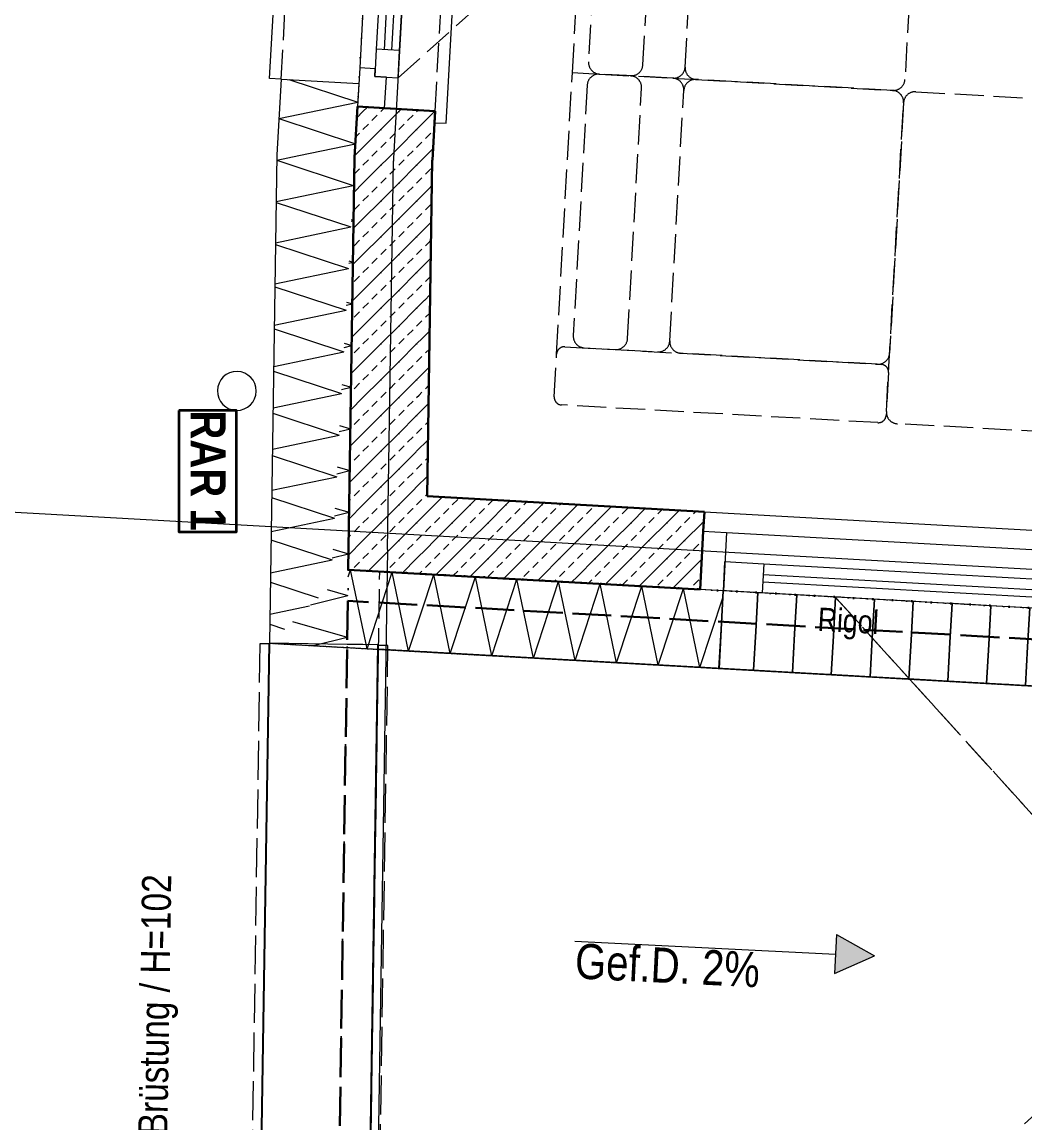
# Model space of a CAD drawing. Header units: metres. Extents: x -16782 to 57285, y -22997 to 18599.
# Drawn here: x -11609 to -9029, y 4087 to 6918 of the extents above; entities that cross this region are included whole.
import ezdxf
from ezdxf.enums import TextEntityAlignment as Align

# ---------------------------------------------------------------- set-up
doc = ezdxf.new("R2010")
doc.units = ezdxf.units.M
doc.header["$MEASUREMENT"] = 0
for name, pattern in [('Punktlinie weit', [0.05, 0, -0.05]), ('Strichlinie eng', [0.1, 0.075, -0.025]), ('Untersicht', [0.125, 0.1, -0.025])]:
    doc.linetypes.add(name, pattern=pattern)
for name, color, linetype in [('110 Wand Aussen', 7, 'Continuous'), ('110 Wand aussen nicht tragend', 7, 'Continuous'), ('11__100 Achsraster', 7, 'Continuous'), ('210 Decke', 7, 'Continuous'), ('211 Draufsicht Untersicht 2D', 7, 'Continuous'), ('220 Bodenaufbau', 7, 'Continuous'), ('221 Gefälledämmung 3D', 7, 'Continuous'), ('223 Bodenaufbau Belag', 7, 'Continuous'), ('510 Moeblierung', 7, 'Continuous'), ('710 Gully RAR', 7, 'Continuous'), ('710 Kanal Rigol', 7, 'Continuous'), ('710 Kanal RW', 7, 'Continuous'), ('810 Raumstempel', 7, 'Continuous'), ('930 Beschriftung Allgemein', 7, 'Continuous'), ('936 Beschriftung PP', 7, 'Continuous'), ('936 Beschriftung PP Gefälle', 7, 'Continuous')]:
    doc.layers.add(name, color=color, linetype=linetype)
doc.styles.add('ERSTELLTER_STIL_1', font='ARIALN.TTF')
doc.styles.add('ERSTELLTER_STIL_3', font='ARIALNB.TTF')
doc.styles.add('ERSTELLTER_STIL_4', font='arialbd.ttf')
doc.linetypes.add('Grenze Bezirk', pattern='A,0,[2,22HAUS116_408 STG1 _ 1.Stock_IndexB_2026-08-161.Shx,S=0.001587,R=0,X=0,Y=0],-0.25,0', length=0.25)
pattern_1 = [(45, (0, 0), (-0.04596194, 0.04596194), [0.0195, -0.013]), (45, (-0.02298, 0.02298), (-0.04596194, 0.04596194), [0.065, 0])]

# ---------------------------------------------------------------- blocks, each defined once
blk = doc.blocks.new('Decke_3_1', base_point=(-14.8205, 13.5588))
at = {"layer": '220 Bodenaufbau', "color": 7, "linetype": 'Punktlinie weit', "lineweight": 13, "flags": 128}
blk.add_lwpolyline([(-14.8205, 13.5588), (-15.0311, -0.1695), (-7.7603, -0.1697), (-7.7822, -1.5992), (-0.3113, -1.5994), (-0.1084, 11.6329), (1.3215, 11.611), (1.4285, 18.5944), (0.0351, 18.6723), (0.3059, 23.5153), (0.539, 27.6725), (-2.8904, 27.6317), (-14.1975, 28.1491), (-14.5278, 22.2551), (-14.747, 18.3416), (-14.7634, 17.2827), (-10.444, 17.0406), (-10.6425, 13.4947)], close=True, dxfattribs=at)
blk = doc.blocks.new('Wohnlandschaft 01 27[118]_1', base_point=(-13.3811, 17.6598))
at = {"layer": '510 Moeblierung', "color": 253, "linetype": 'Strichlinie eng', "lineweight": 9, "true_color": 0x9f9f9f}
for p, q in [((-14.2275, 17.8372), (-14.1871, 18.5611)), ((-14.1871, 18.5611), (-14.1172, 18.5572)), ((-13.9289, 18.5467), (-14.1172, 18.5572)), ((-13.9289, 18.5467), (-13.869, 18.5433)), ((-13.869, 18.5433), (-13.3634, 18.5151)), ((-14.1489, 18.5289), (-14.1848, 17.8849)), ((-14.045, 17.8771), (-14.0091, 18.5211)), ((-13.9365, 17.871), (-13.9006, 18.515)), ((-13.9365, 17.871), (-13.9006, 18.515)), ((-13.3351, 18.4835), (-13.3711, 17.8395)), ((-14.2337, 17.7274), (-14.2275, 17.8372)), ((-14.2064, 17.8561), (-13.3927, 17.8106)), ((-14.1565, 17.8533), (-13.9682, 17.8428)), ((-13.4027, 17.8112), (-13.9082, 17.8394)), ((-13.3739, 17.7896), (-13.38, 17.6797)), ((-13.4011, 17.6609), (-14.2148, 17.7063))]:
    blk.add_line(p, q, dxfattribs=at)
for centre, radius, start, end in [((-14.1189, 18.5272), 0.03, 86.8053, 176.8053), ((-14.039, 18.5228), 0.03, 356.8053, 86.8053), ((-13.9305, 18.5167), 0.03, 356.8053, 86.8053), ((-13.8706, 18.5134), 0.03, 86.8053, 176.8053), ((-13.3651, 18.4851), 0.03, 356.8053, 86.8053), ((-14.1548, 17.8832), 0.03, 176.8053, 266.8053), ((-14.075, 17.8788), 0.03, 266.8053, 356.8053), ((-13.9665, 17.8727), 0.03, 266.8053, 356.8053), ((-13.9066, 17.8694), 0.03, 176.8053, 266.8053), ((-14.2076, 17.8361), 0.02, 86.8053, 176.8053), ((-13.401, 17.8411), 0.03, 266.8053, 356.8053), ((-13.3938, 17.7907), 0.02, 356.8053, 86.8053), ((-14.2137, 17.7263), 0.02, 176.8053, 266.8053), ((-13.4, 17.6808), 0.02, 266.8053, 356.8053)]:
    blk.add_arc(centre, radius, start, end, dxfattribs=at)
blk = doc.blocks.new('Wohnlandschaft 01 27[119]_1', base_point=(-13.3335, 18.5134))
at = {"layer": '510 Moeblierung', "color": 253, "linetype": 'Strichlinie eng', "lineweight": 9, "true_color": 0x9f9f9f}
for p, q in [((-14.1871, 18.5611), (-14.1395, 19.4147)), ((-14.1395, 19.4147), (-14.0696, 19.4108)), ((-13.8812, 19.4003), (-14.0696, 19.4108)), ((-13.8812, 19.4003), (-13.8213, 19.397)), ((-13.8213, 19.397), (-13.3158, 19.3688)), ((-14.1012, 19.3826), (-14.1455, 18.5888)), ((-14.0057, 18.581), (-13.9614, 19.3748)), ((-13.8972, 18.5749), (-13.8529, 19.3687)), ((-13.8972, 18.5749), (-13.8529, 19.3687)), ((-13.2875, 19.3371), (-13.3318, 18.5434)), ((-14.1871, 18.5611), (-14.1172, 18.5572)), ((-14.1172, 18.5572), (-13.9289, 18.5467)), ((-13.9289, 18.5467), (-13.869, 18.5433)), ((-13.3634, 18.5151), (-13.869, 18.5433))]:
    blk.add_line(p, q, dxfattribs=at)
for centre, start, end in [((-14.0713, 19.3809), 86.8053, 176.8053), ((-13.9914, 19.3764), 356.8053, 86.8053), ((-13.8829, 19.3704), 356.8053, 86.8053), ((-13.823, 19.367), 86.8053, 176.8053), ((-13.3174, 19.3388), 356.8053, 86.8053), ((-14.1156, 18.5871), 176.8053, 266.8053), ((-14.0357, 18.5827), 266.8053, 356.8053), ((-13.9272, 18.5766), 266.8053, 356.8053), ((-13.8673, 18.5733), 176.8053, 266.8053), ((-13.3617, 18.5451), 266.8053, 356.8053)]:
    blk.add_arc(centre, 0.03, start, end, dxfattribs=at)
blk = doc.blocks.new('Wohnlandschaft 01 27[121]_1', base_point=(-12.5274, 17.6121))
at = {"layer": '510 Moeblierung', "color": 253, "linetype": 'Strichlinie eng', "lineweight": 9, "true_color": 0x9f9f9f}
for p, q in [((-13.3035, 18.5118), (-12.5097, 18.4674)), ((-13.3794, 17.6897), (-13.3351, 18.4835)), ((-12.4815, 18.4358), (-12.5258, 17.6421)), ((-12.5574, 17.6138), (-13.3511, 17.6581))]:
    blk.add_line(p, q, dxfattribs=at)
for centre, start, end in [((-13.3052, 18.4818), 86.8053, 176.8053), ((-12.5114, 18.4375), 356.8053, 86.8053), ((-13.3495, 17.688), 176.8053, 266.8053), ((-12.5557, 17.6437), 266.8053, 356.8053)]:
    blk.add_arc(centre, 0.03, start, end, dxfattribs=at)
blk = doc.blocks.new('Loggia_015_12_1', base_point=(-10.7328, 18.7295))
at = {"layer": '810 Raumstempel', "color": 253, "linetype": 'Continuous', "lineweight": 9, "true_color": 0x9f9f9f, "flags": 128}
blk.add_lwpolyline([(-11.6199, 13.7097), (-10.8315, 13.6976), (-10.7512, 15.132), (-11.1206, 15.1527), (-11.0814, 15.8516), (-10.712, 15.8309), (-10.6549, 16.8521), (-14.6866, 17.0781), (-14.7375, 13.7575)], close=True, dxfattribs=at)
at = {"layer": '810 Raumstempel', "color": 7, "lineweight": 13}
for tag, height, style, p in [('DUMMY_892', 0.1, 'ERSTELLTER_STIL_1', (-14.1823, 15.8434)), ('DUMMY_891', 0.1, 'ERSTELLTER_STIL_1', (-14.0176, 15.8434)), ('stFloorCovering', 0.1, 'ERSTELLTER_STIL_1', (-14.0176, 15.8121)), ('ROOM_NAME', 0.125, 'ERSTELLTER_STIL_3', (-13.8117, 15.8043)), ('DUMMY_890', 0.125, 'ERSTELLTER_STIL_3', (-13.8117, 15.369))]:
    blk.add_attdef(tag, text='', height=height, rotation=270, dxfattribs=dict(at, style=style)).set_placement(p, align=Align.TOP_LEFT)
blk = doc.blocks.new('Dachfläche_13_1', base_point=(-14.6866, 17.0781))
at = {"layer": '223 Bodenaufbau Belag', "color": 32, "linetype": 'Strichlinie eng', "lineweight": 5, "true_color": 0xdd6f00, "flags": 128}
blk.add_lwpolyline([(-14.6866, 17.0781), (-14.7375, 13.7575), (-11.1552, 13.7026), (-10.8315, 13.6976), (-10.8122, 14.0427), (-10.6549, 16.8521)], close=True, dxfattribs=at)
blk = doc.blocks.new('Dachfläche_38_1', base_point=(-13.5109, 17.2125))
at = {"layer": '221 Gefälledämmung 3D', "color": 32, "linetype": 'Untersicht', "lineweight": 5, "true_color": 0xdd6f00, "flags": 128}
blk.add_lwpolyline([(-13.5109, 17.2125), (-12.6175, 16.2261), (-11.6438, 17.1079)], close=True, dxfattribs=at)
blk = doc.blocks.new('Etikett_43_1', base_point=(-15.0509, 17.6924))
at = {"layer": '710 Gully RAR', "color": 5, "linetype": 'Continuous', "lineweight": 35, "flags": 128}
blk.add_lwpolyline([(-15.1992, 17.6924), (-15.1992, 17.3799), (-15.0509, 17.3799), (-15.0509, 17.6924)], close=True, dxfattribs=at)
at = {"layer": '710 Gully RAR', "color": 5, "lineweight": 35, "insert": (-15.0788, 17.6924), "char_height": 0.09, "attachment_point": 1, "rotation": 270, "style": 'ERSTELLTER_STIL_3'}
blk.add_mtext('\\A1;{\\pql;\\pt0,61;\\fArial Narrow|b1|i0|c0|p0;\\W1.000000;RAR 1\\fArial Narrow|b1|i0|c0|p0;\\W1.000000;\\A1{\\H.66x;\\S^  ;}\\fArial Narrow|b1|i0|c0|p0;\\W1.000000;\\fArial Narrow|b1|i0|c0|p0;\\W1.000000;\\A1{\\H.66x;\\S^  ;}\\fArial Narrow|b1|i0|c0|p0;\\W1.000000;\\fArial Narrow|b1|i0|c0|p0;\\W1.000000;\\fArial Narrow|b1|i0|c0|p0;\\W1.000000;\\fArial Narrow|b1|i0|c0|p0;\\W1.000000;\\fArial Narrow|b1|i0|c0|p0;\\W1.000000;\\fArial Narrow|b1|i0|c0|p0;\\W1.000000;\\fArial Narrow|b1|i0|c0|p0;\\W1.000000;\\A1{\\H.66x;\\S^  ;}\\fArial Narrow|b1|i0|c0|p0;\\W1.000000;\\fArial Narrow|b1|i0|c0|p0;\\W1.000000;\\A1{\\H.66x;\\S^  ;}\\fArial Narrow|b1|i0|c0|p0;\\W1.000000;\\fArial Narrow|b1|i0|c0|p0;\\W1.000000;\\fArial Narrow|b1|i0|c0|p0;\\W1.000000;\\fArial Narrow|b1|i0|c0|p0;\\W1.000000;\\fArial Narrow|b1|i0|c0|p0;\\W1.000000;\\fArial Narrow|b1|i0|c0|p0;\\W1.000000;\\fArial Narrow|b1|i0|c0|p0;\\W1.000000;\\A1{\\H.66x;\\S^  ;}\\fArial Narrow|b1|i0|c0|p0;\\W1.000000;\\fArial Narrow|b1|i0|c0|p0;\\W1.000000;\\A1{\\H.66x;\\S^  ;}\\fArial Narrow|b1|i0|c0|p0;\\W1.000000;\\fArial Narrow|b1|i0|c0|p0;\\W1.000000;\\fArial Narrow|b1|i0|c0|p0;\\W1.000000;\\fArial Narrow|b1|i0|c0|p0;\\W1.000000;\\fArial Narrow|b1|i0|c0|p0;\\W1.000000;\\fArial Narrow|b1|i0|c0|p0;\\W1.000000;\\fArial Narrow|b1|i0|c0|p0;\\W1.000000;\\A1{\\H.66x;\\S^  ;}\\fArial Narrow|b1|i0|c0|p0;\\W1.000000;\\fArial Narrow|b1|i0|c0|p0;\\W1.000000;\\A1{\\H.66x;\\S^  ;}\\fArial Narrow|b1|i0|c0|p0;\\W1.000000;\\fArial Narrow|b1|i0|c0|p0;\\W1.000000;\\fArial Narrow|b1|i0|c0|p0;\\W1.000000;\\fArial Narrow|b1|i0|c0|p0;\\W1.000000;\\fArial Narrow|b1|i0|c0|p0;\\W1.000000;\\fArial Narrow|b1|i0|c0|p0;\\W1.000000;\\fArial Narrow|b1|i0|c0|p0;\\W1.000000;\\A1{\\H.66x;\\S^  ;}\\fArial Narrow|b1|i0|c0|p0;\\W1.000000;\\fArial Narrow|b1|i0|c0|p0;\\W1.000000;\\A1{\\H.66x;\\S^  ;}\\fArial Narrow|b1|i0|c0|p0;\\W1.000000;\\fArial Narrow|b1|i0|c0|p0;\\W1.000000;\\fArial Narrow|b1|i0|c0|p0;\\W1.000000;\\fArial Narrow|b1|i0|c0|p0;\\W1.000000;\\fArial Narrow|b1|i0|c0|p0;\\W1.000000;\\fArial Narrow|b1|i0|c0|p0;\\W1.000000;\\fArial Narrow|b1|i0|c0|p0;\\W1.000000;\\A1{\\H.66x;\\S^  ;}\\fArial Narrow|b1|i0|c0|p0;\\W1.000000;}', dxfattribs=at)
at = {"layer": '710 Gully RAR', "color": 5, "lineweight": 35, "style": 'ERSTELLTER_STIL_3'}
blk.add_attdef('DUMMY_124', text='', height=0.09, rotation=270, dxfattribs=at).set_placement((-15.0509, 17.6924), align=Align.TOP_LEFT)
blk = doc.blocks.new('Einfache Fensteröffnung')
at = {"layer": '110 Wand aussen nicht tragend', "color": 7, "linetype": 'Continuous', "lineweight": 25}
for p, q in [((-1.6662, -0.12), (1.6662, -0.12)), ((-1.6662, -0.4), (1.6662, -0.4))]:
    blk.add_line(p, q, dxfattribs=at)
at = {"layer": '110 Wand aussen nicht tragend', "color": 7, "linetype": 'Continuous', "lineweight": 13}
for p, q in [((1.6662, -0.12), (1.6662, -0.16)), ((1.6662, -0.16), (1.6662, -0.2)), ((1.6662, -0.2), (1.6662, -0.4))]:
    blk.add_line(p, q, dxfattribs=at)
blk = doc.blocks.new('Wand_174_1', base_point=(-14.9664, 17.092))
at = {"layer": '110 Wand aussen nicht tragend', "color": 7, "linetype": 'Continuous', "lineweight": 13}
for p, q in [((-14.7664, 17.0907), (-14.9663, 17.0938)), ((-14.7264, 17.0901), (-14.7664, 17.0907)), ((-14.6864, 17.0895), (-14.7264, 17.0901))]:
    blk.add_line(p, q, dxfattribs=at)
at = {"layer": '110 Wand aussen nicht tragend', "color": 8, "linetype": 'Untersicht', "lineweight": 13, "flags": 128}
for points in [[(-14.9908, 17.0924), (-15.0419, 13.7622)], [(-14.9664, 17.092), (-14.9908, 17.0924)], [(-14.7125, 13.7572), (-14.6614, 17.0874)], [(-14.6614, 17.0874), (-14.6864, 17.0878)]]:
    blk.add_lwpolyline(points, dxfattribs=at)
at = {"layer": '110 Wand aussen nicht tragend', "color": 7, "linetype": 'Continuous', "lineweight": 13, "xscale": -1, "rotation": 269.1212153544566}
blk.add_blockref('Einfache Fensteröffnung', (-14.592, 15.4217), dxfattribs=at)
blk = doc.blocks.new('*X966')
at = {"layer": '710 Kanal Rigol', "color": 253, "linetype": 'Continuous', "lineweight": 9, "true_color": 0x9f9f9f}
for p, q in [((-13.7153, 17.1238), (-13.7097, 17.2237)), ((-13.7097, 17.2237), (-13.7153, 17.1238)), ((-13.6154, 17.1182), (-13.6098, 17.2181)), ((-13.6098, 17.2181), (-13.6154, 17.1182)), ((-13.5156, 17.1126), (-13.51, 17.2125)), ((-13.51, 17.2125), (-13.5156, 17.1126)), ((-13.4157, 17.107), (-13.4101, 17.2069)), ((-13.4101, 17.2069), (-13.4157, 17.107)), ((-13.3159, 17.1014), (-13.3103, 17.2013)), ((-13.3103, 17.2013), (-13.3159, 17.1014)), ((-13.2161, 17.0958), (-13.2105, 17.1957)), ((-13.2105, 17.1957), (-13.2161, 17.0958)), ((-13.1162, 17.0902), (-13.1106, 17.1901)), ((-13.1106, 17.1901), (-13.1162, 17.0902)), ((-13.0164, 17.0847), (-13.0108, 17.1845)), ((-13.0108, 17.1845), (-13.0164, 17.0847)), ((-12.9165, 17.0791), (-12.9109, 17.1789)), ((-12.9109, 17.1789), (-12.9165, 17.0791)), ((-12.8167, 17.0735), (-12.8111, 17.1733)), ((-12.8111, 17.1733), (-12.8167, 17.0735)), ((-12.7168, 17.0679), (-12.7112, 17.1677)), ((-12.7112, 17.1677), (-12.7168, 17.0679)), ((-12.617, 17.0623), (-12.6114, 17.1621)), ((-12.6114, 17.1621), (-12.617, 17.0623)), ((-12.5172, 17.0567), (-12.5116, 17.1565)), ((-12.5116, 17.1565), (-12.5172, 17.0567)), ((-12.4173, 17.0511), (-12.4117, 17.1509)), ((-12.4117, 17.1509), (-12.4173, 17.0511)), ((-12.3175, 17.0455), (-12.3119, 17.1453)), ((-12.3119, 17.1453), (-12.3175, 17.0455)), ((-12.2176, 17.0399), (-12.212, 17.1397)), ((-12.212, 17.1397), (-12.2176, 17.0399)), ((-12.1178, 17.0343), (-12.1122, 17.1341)), ((-12.1122, 17.1341), (-12.1178, 17.0343)), ((-12.0179, 17.0287), (-12.0123, 17.1285)), ((-12.0123, 17.1285), (-12.0179, 17.0287)), ((-13.7209, 17.024), (-13.7153, 17.1238)), ((-13.7153, 17.1238), (-13.7209, 17.024)), ((-13.621, 17.0184), (-13.6154, 17.1182)), ((-13.6154, 17.1182), (-13.621, 17.0184)), ((-13.5212, 17.0128), (-13.5156, 17.1126)), ((-13.5156, 17.1126), (-13.5212, 17.0128)), ((-13.4213, 17.0072), (-13.4157, 17.107)), ((-13.4157, 17.107), (-13.4213, 17.0072)), ((-13.3215, 17.0016), (-13.3159, 17.1014)), ((-13.3159, 17.1014), (-13.3215, 17.0016)), ((-11.9181, 17.0231), (-11.9125, 17.1229)), ((-11.9125, 17.1229), (-11.9181, 17.0231)), ((-11.8182, 17.0175), (-11.8127, 17.1173)), ((-11.8127, 17.1173), (-11.8182, 17.0175)), ((-11.7184, 17.0119), (-11.7128, 17.1117)), ((-11.7128, 17.1117), (-11.7184, 17.0119)), ((-11.6186, 17.0063), (-11.613, 17.1061)), ((-11.613, 17.1061), (-11.6186, 17.0063)), ((-11.5187, 17.0007), (-11.5131, 17.1005)), ((-11.5131, 17.1005), (-11.5187, 17.0007)), ((-13.2217, 16.996), (-13.2161, 17.0958)), ((-13.2161, 17.0958), (-13.2217, 16.996)), ((-13.1218, 16.9904), (-13.1162, 17.0902)), ((-13.1162, 17.0902), (-13.1218, 16.9904)), ((-13.022, 16.9848), (-13.0164, 17.0847)), ((-13.0164, 17.0847), (-13.022, 16.9848)), ((-12.9221, 16.9792), (-12.9165, 17.0791)), ((-12.9165, 17.0791), (-12.9221, 16.9792)), ((-12.8223, 16.9736), (-12.8167, 17.0735)), ((-12.8167, 17.0735), (-12.8223, 16.9736)), ((-11.4189, 16.9951), (-11.4133, 17.0949)), ((-11.4133, 17.0949), (-11.4189, 16.9951)), ((-11.319, 16.9895), (-11.3134, 17.0893)), ((-11.3134, 17.0893), (-11.319, 16.9895)), ((-11.2192, 16.9839), (-11.2136, 17.0838)), ((-11.2136, 17.0838), (-11.2192, 16.9839)), ((-12.7224, 16.968), (-12.7168, 17.0679)), ((-12.7168, 17.0679), (-12.7224, 16.968)), ((-12.6226, 16.9624), (-12.617, 17.0623)), ((-12.617, 17.0623), (-12.6226, 16.9624)), ((-12.5227, 16.9568), (-12.5172, 17.0567)), ((-12.5172, 17.0567), (-12.5227, 16.9568)), ((-12.4229, 16.9512), (-12.4173, 17.0511)), ((-12.4173, 17.0511), (-12.4229, 16.9512)), ((-12.3231, 16.9456), (-12.3175, 17.0455)), ((-12.3175, 17.0455), (-12.3231, 16.9456)), ((-12.2232, 16.94), (-12.2176, 17.0399)), ((-12.2176, 17.0399), (-12.2232, 16.94)), ((-12.1234, 16.9344), (-12.1178, 17.0343)), ((-12.1178, 17.0343), (-12.1234, 16.9344)), ((-12.0235, 16.9288), (-12.0179, 17.0287)), ((-12.0179, 17.0287), (-12.0235, 16.9288)), ((-11.9237, 16.9232), (-11.9181, 17.0231)), ((-11.9181, 17.0231), (-11.9237, 16.9232)), ((-11.8238, 16.9176), (-11.8182, 17.0175)), ((-11.8182, 17.0175), (-11.8238, 16.9176)), ((-11.724, 16.912), (-11.7184, 17.0119)), ((-11.7184, 17.0119), (-11.724, 16.912)), ((-11.6242, 16.9065), (-11.6186, 17.0063)), ((-11.6186, 17.0063), (-11.6242, 16.9065)), ((-11.5243, 16.9009), (-11.5187, 17.0007)), ((-11.5187, 17.0007), (-11.5243, 16.9009)), ((-11.4245, 16.8953), (-11.4189, 16.9951)), ((-11.4189, 16.9951), (-11.4245, 16.8953)), ((-11.3246, 16.8897), (-11.319, 16.9895)), ((-11.319, 16.9895), (-11.3246, 16.8897)), ((-11.2248, 16.8841), (-11.2192, 16.9839)), ((-11.2192, 16.9839), (-11.2248, 16.8841))]:
    blk.add_line(p, q, dxfattribs=at)
blk = doc.blocks.new('Schraffur_6_1')
at = {"layer": '710 Kanal Rigol', "color": 7, "linetype": 'Continuous', "lineweight": 13, "flags": 128}
blk.add_lwpolyline([(-13.8099, 17.029), (-11.214, 16.8835), (-11.2028, 17.0831), (-13.7988, 17.2287)], close=True, dxfattribs=at)
at = {"layer": '710 Kanal Rigol', "color": 253, "linetype": 'Continuous', "lineweight": 9, "true_color": 0x9f9f9f}
blk.add_blockref('*X966', (0, 0), dxfattribs=at)
blk = doc.blocks.new('Decke_46_1', base_point=(-14.7634, 17.2827))
at = {"layer": '210 Decke', "color": 181, "linetype": 'Punktlinie weit', "lineweight": 30, "true_color": 0xa042ff, "flags": 128}
blk.add_lwpolyline([(-14.7634, 17.2827), (-14.8205, 13.5588), (-10.6426, 13.4947), (-10.4439, 17.0406)], close=True, dxfattribs=at)
blk = doc.blocks.new('Decke_47_1', base_point=(-14.7647, 17.2027))
at = {"layer": '210 Decke', "color": 181, "linetype": 'Untersicht', "lineweight": 30, "true_color": 0xa042ff, "flags": 128}
blk.add_lwpolyline([(-14.7647, 17.2027), (-14.8193, 13.6388), (-10.7182, 13.5759), (-10.5282, 16.9652)], close=True, dxfattribs=at)
blk = doc.blocks.new('*X1030')
at = {"layer": '110 Wand Aussen', "color": 7, "linetype": 'Continuous', "lineweight": 5}
for p, q in [((-14.9473, 18.3358), (-14.8908, 18.3476)), ((-14.9473, 18.3355), (-14.7512, 18.271)), ((-14.9489, 18.2297), (-14.7512, 18.271)), ((-14.949, 18.2271), (-14.7572, 18.164)), ((-14.9506, 18.1236), (-14.7572, 18.164)), ((-14.9506, 18.1186), (-14.7632, 18.057)), ((-14.9522, 18.0175), (-14.7632, 18.057)), ((-14.9523, 18.0102), (-14.7692, 17.95)), ((-14.9538, 17.9114), (-14.7692, 17.95)), ((-14.954, 17.9018), (-14.7752, 17.843)), ((-14.9554, 17.8053), (-14.7752, 17.843)), ((-14.9556, 17.7933), (-14.7812, 17.7359)), ((-14.9571, 17.6992), (-14.7812, 17.7359)), ((-14.9573, 17.6849), (-14.7872, 17.6289)), ((-14.9587, 17.5931), (-14.7872, 17.6289)), ((-14.9589, 17.5765), (-14.7932, 17.5219)), ((-14.9603, 17.487), (-14.7932, 17.5219)), ((-14.9606, 17.468), (-14.7992, 17.4149)), ((-14.9619, 17.3809), (-14.7992, 17.4149)), ((-14.9623, 17.3596), (-14.8052, 17.3079)), ((-14.9636, 17.2748), (-14.8052, 17.3079)), ((-14.9639, 17.2511), (-14.8409, 17.2107)), ((-14.9652, 17.1687), (-14.863, 17.1901)), ((-14.9656, 17.1427), (-14.9273, 17.1301))]:
    blk.add_line(p, q, dxfattribs=at)
blk = doc.blocks.new('*X1031')
at = {"layer": '110 Wand Aussen', "color": 7, "linetype": 'Continuous', "lineweight": 5}
for p, q in [((-14.9167, 18.5434), (-14.7392, 18.485)), ((-14.9419, 18.4427), (-14.7392, 18.485)), ((-14.9419, 18.4427), (-14.7452, 18.378)), ((-14.8908, 18.3476), (-14.7452, 18.378))]:
    blk.add_line(p, q, dxfattribs=at)
blk = doc.blocks.new('Kombi-Fenster 2-Fl 27_13')
at = {"layer": '110 Wand Aussen', "color": 7, "linetype": 'Strichlinie eng', "lineweight": 13}
for p, q in [((-0.98, 0.03), (-0.28, 0.73)), ((0.98, 0.03), (0.14, 0.515)), ((-1.06, 0.13), (1.06, 0.13)), ((-1, -0.27), (1, -0.27))]:
    blk.add_line(p, q, dxfattribs=at)
at = {"layer": '110 Wand Aussen', "color": 7, "linetype": 'Continuous', "lineweight": 13}
for p, q in [((-1.09, 0.13), (-1.09, 0.16)), ((-1.09, 0.16), (1.09, 0.16)), ((1.09, 0.16), (1.09, 0.13)), ((-0.98, -0.03), (-0.98, 0.03)), ((-0.98, 0.03), (-0.91, 0.03)), ((-0.91, 0.03), (-0.06, 0.03)), ((-0.91, 0.03), (-0.91, -0.03)), ((-0.06, -0.03), (-0.06, 0.03)), ((-0.06, 0.03), (-0.01, 0.03)), ((-0.01, 0.03), (-0.01, 0)), ((-0.01, 0), (-0.01, 0.03)), ((-0.01, 0.03), (0.06, 0.03)), ((0.06, 0.03), (0.91, 0.03)), ((0.06, 0.03), (0.06, -0.03)), ((0.91, -0.03), (0.91, 0.03)), ((0.91, 0.03), (0.98, 0.03)), ((0.98, 0.03), (0.98, -0.03)), ((-1.06, 0), (-0.98, 0)), ((-0.98, 0), (-0.98, -0.03)), ((-0.91, 0.01), (-0.06, 0.01)), ((-0.01, 0), (0.01, 0)), ((0.01, 0), (-0.01, 0)), ((0.01, 0), (0.01, -0.03)), ((0.01, -0.03), (0.01, 0)), ((0.06, 0.01), (0.91, 0.01)), ((0.98, -0.03), (0.98, 0)), ((0.98, 0), (1.06, 0)), ((-0.06, -0.01), (-0.91, -0.01)), ((0.91, -0.01), (0.06, -0.01)), ((-0.98, -0.03), (-0.96, -0.03)), ((-0.91, -0.03), (-0.98, -0.03)), ((-0.96, -0.03), (-0.96, -0.07)), ((-0.06, -0.03), (-0.91, -0.03)), ((0.01, -0.03), (-0.06, -0.03)), ((0.06, -0.03), (0.01, -0.03)), ((0.91, -0.03), (0.06, -0.03)), ((0.98, -0.03), (0.91, -0.03)), ((0.96, -0.07), (0.96, -0.03)), ((0.96, -0.03), (0.98, -0.03)), ((-0.96, -0.07), (-1.06, -0.07)), ((-1, -0.07), (-1.06, -0.07)), ((-1, -0.07), (-1.06, -0.07)), ((-1, -0.27), (-1, -0.07)), ((0.96, -0.07), (-0.96, -0.07)), ((1.06, -0.07), (0.96, -0.07)), ((1, -0.07), (1.06, -0.07)), ((1, -0.07), (1.06, -0.07)), ((1, -0.27), (1, -0.07)), ((-1, -0.27), (-1, -0.3)), ((1, -0.3), (1, -0.27)), ((-1, -0.3), (1, -0.3))]:
    blk.add_line(p, q, dxfattribs=at)
at = {"layer": '110 Wand Aussen', "color": 7, "linetype": 'Continuous', "lineweight": 30}
for p, q in [((-1.06, 0.13), (-1.09, 0.13)), ((-1.06, 0), (-1.06, 0.13)), ((1.06, 0), (1.06, 0.13)), ((1.06, 0.13), (1.09, 0.13)), ((-1.06, -0.07), (-1.06, 0)), ((-1.06, -0.07), (-1.06, 0)), ((1.06, -0.07), (1.06, 0)), ((1.06, -0.07), (1.06, 0))]:
    blk.add_line(p, q, dxfattribs=at)
at = {"layer": '110 Wand Aussen', "color": 7, "linetype": 'Strichlinie eng', "lineweight": 13}
for centre, radius, start, end in [((-0.98, 0.03), 0.99, 0, 45), ((0.98, 0.03), 0.97, 150, 180)]:
    blk.add_arc(centre, radius, start, end, dxfattribs=at)
blk = doc.blocks.new('Wand_190_1', base_point=(-14.3883, 28.3179))
at = {"layer": '110 Wand Aussen', "linetype": 'Continuous', "lineweight": 0, "true_color": 0x000000}
h = blk.add_hatch(dxfattribs=at)
h.set_pattern_fill('BETON__BEWEHRT_SN46_0001', color=18, style=0, pattern_type=2)
h.set_pattern_definition(pattern_1)
h.paths.add_polyline_path([(-14.7398, 18.4734), (-14.7472, 18.3425), (-14.5473, 18.3354), (-14.5401, 18.4622), (-14.6699, 18.4695)])
h = blk.add_hatch(dxfattribs=at)
h.set_pattern_fill('BETON__BEWEHRT_SN46_0001', color=18, style=0, pattern_type=2)
h.set_pattern_definition(pattern_1)
h.paths.add_polyline_path([(-14.7634, 17.2827), (-14.5976, 17.4371), (-14.5473, 18.3354), (-14.7472, 18.3425)])
at = {"layer": '110 Wand Aussen', "color": 7, "linetype": 'Continuous', "lineweight": 13}
for p, q in [((-14.9362, 18.5445), (-14.7365, 18.5333)), ((-14.7365, 18.5333), (-14.7398, 18.4734))]:
    blk.add_line(p, q, dxfattribs=at)
at = {"layer": '110 Wand Aussen', "color": 7, "linetype": 'Continuous', "lineweight": 30}
for p, q in [((-14.7398, 18.4734), (-14.7472, 18.3425)), ((-14.7398, 18.4734), (-14.6699, 18.4695)), ((-14.6699, 18.4695), (-14.5401, 18.4622)), ((-14.5401, 18.4622), (-14.5418, 18.4323)), ((-14.7472, 18.3425), (-14.7634, 17.2827))]:
    blk.add_line(p, q, dxfattribs=at)
at = {"layer": '110 Wand Aussen', "color": 7, "linetype": 'Continuous', "lineweight": 13, "flags": 128}
blk.add_lwpolyline([(-14.9362, 18.5445), (-14.9471, 18.3496)], dxfattribs=at)
at = {"layer": '110 Wand Aussen', "color": 7, "linetype": 'Continuous', "lineweight": 30, "flags": 128}
blk.add_lwpolyline([(-14.5473, 18.3354), (-14.5401, 18.4622)], dxfattribs=at)
at = {"layer": '110 Wand Aussen', "color": 7, "linetype": 'Continuous', "lineweight": 13, "xscale": -1, "rotation": 266.7913143210571}
blk.add_blockref('Kombi-Fenster 2-Fl 27_13', (-14.6106, 19.5278), dxfattribs=at)
at = {"layer": '110 Wand Aussen', "color": 7, "lineweight": 30}
for name in ['*X1031', '*X1030']:
    blk.add_blockref(name, (0, 0), dxfattribs=at)
blk = doc.blocks.new('*X1039')
at = {"layer": '110 Wand Aussen', "color": 7, "linetype": 'Continuous', "lineweight": 5}
for p, q in [((-14.8606, 17.1923), (-14.7644, 17.2165)), ((-14.8182, 17.2317), (-14.7644, 17.2165)), ((-14.9068, 17.1493), (-14.7661, 17.1093)), ((-14.8529, 17.0874), (-14.7661, 17.1093))]:
    blk.add_line(p, q, dxfattribs=at)
blk = doc.blocks.new('*X1041')
at = {"layer": '110 Wand Aussen', "color": 7, "linetype": 'Continuous', "lineweight": 5}
for p, q in [((-14.7503, 18.2876), (-14.748, 18.2881)), ((-14.7502, 18.2887), (-14.748, 18.2881)), ((-14.7563, 18.1793), (-14.7496, 18.181)), ((-14.7561, 18.1828), (-14.7496, 18.181)), ((-14.7624, 18.071), (-14.7513, 18.0738)), ((-14.7621, 18.0769), (-14.7513, 18.0738)), ((-14.7685, 17.9627), (-14.7529, 17.9666)), ((-14.768, 17.9709), (-14.7529, 17.9666)), ((-14.7739, 17.865), (-14.7546, 17.8595)), ((-14.7745, 17.8544), (-14.7546, 17.8595)), ((-14.7806, 17.7462), (-14.7562, 17.7523)), ((-14.7799, 17.759), (-14.7562, 17.7523)), ((-14.7867, 17.6379), (-14.7579, 17.6451)), ((-14.7858, 17.6531), (-14.7579, 17.6451)), ((-14.7927, 17.5296), (-14.7595, 17.538)), ((-14.7918, 17.5471), (-14.7595, 17.538)), ((-14.7977, 17.4412), (-14.7612, 17.4308)), ((-14.7988, 17.4213), (-14.7612, 17.4308)), ((-14.8036, 17.3352), (-14.7628, 17.3236)), ((-14.8049, 17.313), (-14.7628, 17.3236))]:
    blk.add_line(p, q, dxfattribs=at)
blk = doc.blocks.new('Wand_191_1', base_point=(-14.9471, 18.3496))
at = {"layer": '110 Wand Aussen', "linetype": 'Continuous', "lineweight": 0, "true_color": 0x000000}
h = blk.add_hatch(dxfattribs=at)
h.set_pattern_fill('BETON__BEWEHRT_SN46_0001', color=18, style=0, pattern_type=2)
h.set_pattern_definition(pattern_1)
h.paths.add_polyline_path([(-14.5976, 17.4371), (-14.5605, 17.4717), (-14.5473, 18.3354)])
h = blk.add_hatch(dxfattribs=at)
h.set_pattern_fill('BETON__BEWEHRT_SN46_0001', color=18, style=0, pattern_type=2)
h.set_pattern_definition(pattern_1)
h.paths.add_polyline_path([(-14.5605, 17.4717), (-14.7634, 17.2827), (-14.5636, 17.2715)])
at = {"layer": '110 Wand Aussen', "color": 7, "linetype": 'Continuous', "lineweight": 30}
for p, q in [((-14.7472, 18.3425), (-14.7634, 17.2827)), ((-14.7634, 17.2827), (-14.5636, 17.2715))]:
    blk.add_line(p, q, dxfattribs=at)
at = {"layer": '110 Wand Aussen', "color": 7, "linetype": 'Continuous', "lineweight": 13, "flags": 128}
for points in [[(-14.9471, 18.3496), (-14.9663, 17.0938)], [(-14.9663, 17.0938), (-14.7665, 17.0826)]]:
    blk.add_lwpolyline(points, dxfattribs=at)
at = {"layer": '110 Wand Aussen', "color": 7, "linetype": 'Continuous', "lineweight": 30, "flags": 128}
blk.add_lwpolyline([(-14.5605, 17.4717), (-14.5473, 18.3354)], dxfattribs=at)
at = {"layer": '110 Wand Aussen', "color": 7, "lineweight": 30}
for name in ['*X1041', '*X1039']:
    blk.add_blockref(name, (0, 0), dxfattribs=at)
blk = doc.blocks.new('*X1165')
at = {"layer": '110 Wand Aussen', "color": 7, "linetype": 'Continuous', "lineweight": 5}
for p, q in [((-14.7637, 17.264), (-14.7577, 17.2824)), ((-14.7153, 17.0797), (-14.7577, 17.2824)), ((-14.7153, 17.0797), (-14.6506, 17.2764)), ((-14.6083, 17.0737), (-14.6506, 17.2764)), ((-14.6083, 17.0737), (-14.5436, 17.2704)), ((-14.5013, 17.0677), (-14.5436, 17.2704)), ((-14.5013, 17.0677), (-14.4366, 17.2644)), ((-14.3943, 17.0617), (-14.4366, 17.2644)), ((-14.3943, 17.0617), (-14.3296, 17.2584)), ((-14.2873, 17.0557), (-14.3296, 17.2584)), ((-14.2873, 17.0557), (-14.2226, 17.2524)), ((-14.1803, 17.0497), (-14.2226, 17.2524)), ((-14.1803, 17.0497), (-14.1156, 17.2464)), ((-14.0733, 17.0437), (-14.1156, 17.2464)), ((-14.0733, 17.0437), (-14.0086, 17.2404)), ((-13.9663, 17.0377), (-14.0086, 17.2404)), ((-13.9663, 17.0377), (-13.9016, 17.2344)), ((-13.8593, 17.0317), (-13.9016, 17.2344)), ((-13.8593, 17.0317), (-13.7996, 17.213))]:
    blk.add_line(p, q, dxfattribs=at)
blk = doc.blocks.new('Schiebefenster 2-Fl 27_4')
at = {"layer": '110 Wand Aussen', "color": 7, "linetype": 'Continuous', "lineweight": 13}
for p, q in [((0.15, 0.075), (0.22, 0.11)), ((0.15, 0.075), (1.1, 0.075)), ((0.15, 0.075), (0.22, 0.04)), ((-1.36, 0.05), (1.36, 0.05)), ((-1.36, 0), (-1.3, 0)), ((-1.3, 0), (1.3, 0)), ((-1.3, 0), (-1.3, -0.15)), ((-0.05, -0.0375), (-0.05, 0)), ((-0.05, 0), (0.05, 0)), ((0.05, 0), (1.2, 0)), ((0.05, 0), (0.05, -0.075)), ((1.2, -0.075), (1.2, 0)), ((1.2, 0), (1.3, 0)), ((1.3, -0.15), (1.3, 0)), ((1.3, 0), (1.36, 0)), ((1.3, 0), (1.3, -0.075)), ((0.05, -0.0275), (1.2, -0.0275)), ((-0.05, -0.075), (-0.05, -0.0375)), ((1.2, -0.0475), (0.05, -0.0475)), ((-1.3, -0.15), (-1.3, -0.075)), ((-1.3, -0.075), (-1.2, -0.075)), ((-1.2, -0.075), (-0.05, -0.075)), ((-1.2, -0.075), (-1.2, -0.15)), ((-0.05, -0.15), (-0.05, -0.075)), ((-0.05, -0.075), (0.05, -0.075)), ((0.05, -0.075), (-0.05, -0.075)), ((0.05, -0.075), (0.05, -0.1125)), ((1.2, -0.075), (0.05, -0.075)), ((1.3, -0.075), (1.2, -0.075)), ((-1.2, -0.1025), (-0.05, -0.1025)), ((0.05, -0.1125), (0.05, -0.15)), ((-0.05, -0.1225), (-1.2, -0.1225)), ((-1.3, -0.15), (-1.36, -0.15)), ((-1.3, -0.15), (-1.36, -0.15)), ((-1.3, -0.15), (-1.36, -0.15)), ((1.3, -0.15), (-1.3, -0.15)), ((-1.2, -0.15), (-1.3, -0.15)), ((-1.3, -0.35), (-1.3, -0.15)), ((-0.05, -0.15), (-1.2, -0.15)), ((0.05, -0.15), (-0.05, -0.15)), ((1.36, -0.15), (1.3, -0.15)), ((1.3, -0.15), (1.36, -0.15)), ((1.3, -0.15), (1.36, -0.15)), ((1.3, -0.35), (1.3, -0.15)), ((-1.3, -0.35), (1.3, -0.35))]:
    blk.add_line(p, q, dxfattribs=at)
at = {"layer": '110 Wand Aussen', "color": 7, "linetype": 'Continuous', "lineweight": 30}
for p, q in [((-1.36, 0), (-1.36, 0.05)), ((1.36, 0), (1.36, 0.05)), ((-1.36, -0.15), (-1.36, 0)), ((-1.36, -0.15), (-1.36, 0)), ((1.36, -0.15), (1.36, 0)), ((1.36, -0.15), (1.36, 0))]:
    blk.add_line(p, q, dxfattribs=at)
blk = doc.blocks.new('Wand_257_1', base_point=(-10.3328, 17.2347))
at = {"layer": '110 Wand Aussen', "linetype": 'Continuous', "lineweight": 0, "true_color": 0x000000}
h = blk.add_hatch(dxfattribs=at)
h.set_pattern_fill('BETON__BEWEHRT_SN46_0001', color=18, style=0, pattern_type=2)
h.set_pattern_definition(pattern_1)
h.paths.add_polyline_path([(-14.5636, 17.2715), (-13.8587, 17.232), (-13.8503, 17.3818), (-13.8475, 17.4317), (-14.5605, 17.4717)])
at = {"layer": '110 Wand Aussen', "color": 7, "linetype": 'Continuous', "lineweight": 30}
for p, q in [((-13.8503, 17.3818), (-13.8475, 17.4317)), ((-13.8587, 17.232), (-13.8503, 17.3818)), ((-14.7634, 17.2827), (-14.5636, 17.2715)), ((-14.5636, 17.2715), (-13.8587, 17.232))]:
    blk.add_line(p, q, dxfattribs=at)
at = {"layer": '110 Wand Aussen', "color": 7, "linetype": 'Continuous', "lineweight": 13}
for p, q in [((-13.7988, 17.2287), (-13.8587, 17.232)), ((-13.8099, 17.029), (-13.7988, 17.2287))]:
    blk.add_line(p, q, dxfattribs=at)
at = {"layer": '110 Wand Aussen', "color": 7, "linetype": 'Continuous', "lineweight": 30, "flags": 128}
blk.add_lwpolyline([(-13.8475, 17.4317), (-14.5605, 17.4717)], dxfattribs=at)
at = {"layer": '110 Wand Aussen', "color": 7, "linetype": 'Continuous', "lineweight": 13, "flags": 128}
blk.add_lwpolyline([(-14.7665, 17.0826), (-13.8099, 17.029)], dxfattribs=at)
at = {"layer": '110 Wand Aussen', "color": 7, "linetype": 'Continuous', "lineweight": 13, "rotation": 356.7914836001971}
blk.add_blockref('Schiebefenster 2-Fl 27_4', (-12.4924, 17.3057), dxfattribs=at)
at = {"layer": '110 Wand Aussen', "color": 7, "lineweight": 30}
blk.add_blockref('*X1165', (0, 0), dxfattribs=at)
blk = doc.blocks.new('Dachfläche_43_1', base_point=(-14.729, 14.3137))
at = {"layer": '221 Gefälledämmung 3D', "color": 32, "linetype": 'Strichlinie eng', "lineweight": 5, "true_color": 0xdd6f00, "flags": 128}
blk.add_lwpolyline([(-14.729, 14.3137), (-12.6175, 16.2261), (-13.5109, 17.2125), (-14.6835, 17.2783)], close=True, dxfattribs=at)
blk = doc.blocks.new('Standard-Rastermarker_15')
at = {"layer": '11__100 Achsraster', "color": 8, "linetype": 'Grenze Bezirk', "lineweight": 5}
for q in [(0, 0), (22.8752, 0)]:
    blk.add_line((1, 0), q, dxfattribs=at)
at = {"layer": '11__100 Achsraster', "color": 8, "lineweight": 5, "style": 'ERSTELLTER_STIL_4'}
blk.add_attdef('AC_MarkerText_1', text='', height=0.2, rotation=0.8788, dxfattribs=at).set_placement((24.123, 0.1), align=Align.TOP_CENTER)
blk = doc.blocks.new('Standard-Rastermarker_17')
at = {"layer": '11__100 Achsraster', "color": 8, "linetype": 'Grenze Bezirk', "lineweight": 5}
blk.add_line((1.0118, 0), (22.964, 0), dxfattribs=at)
at = {"layer": '11__100 Achsraster', "color": 8, "lineweight": 5, "style": 'ERSTELLTER_STIL_4'}
blk.add_attdef('AC_MarkerText_1', text='', height=0.2, rotation=273.2085, dxfattribs=at).set_placement((-0.1045, -0.0376), align=Align.TOP_CENTER)
blk = doc.blocks.new('Standard-Rastermarker_20')
at = {"layer": '11__100 Achsraster', "color": 8, "linetype": 'Grenze Bezirk', "lineweight": 5}
blk.add_line((10.5516, 0), (11.5516, 0), dxfattribs=at)
at = {"layer": '11__100 Achsraster', "color": 8, "lineweight": 5, "style": 'ERSTELLTER_STIL_4'}
blk.add_attdef('AC_MarkerText_1', text='', height=0.2, rotation=3.2085, dxfattribs=at).set_placement((-0.2582, 0.0998), align=Align.TOP_CENTER)
blk = doc.blocks.new('Fallrohr Komplex 27_22')
at = {"layer": '710 Kanal RW', "color": 7, "linetype": 'Continuous', "lineweight": 13, "flags": 128}
blk.add_lwpolyline([(0.05, 0, 1), (-0.05, 0, 1)], format="xyb", close=True, dxfattribs=at)
blk = doc.blocks.new('Rampe Symbol 27[291]_1', base_point=(-14.1812, 16.3277))
at = {"layer": '936 Beschriftung PP Gefälle', "linetype": 'Continuous', "lineweight": 0, "true_color": 0xdd6f00}
blk.add_hatch(color=32, dxfattribs=at).paths.add_polyline_path([(-13.4104, 16.2895), (-13.5078, 16.3444), (-13.5128, 16.2445)])
at = {"layer": '936 Beschriftung PP Gefälle', "color": 32, "linetype": 'Continuous', "lineweight": 5, "true_color": 0xdd6f00}
for p, q in [((-13.5078, 16.3444), (-13.5128, 16.2445)), ((-13.5078, 16.3444), (-13.4104, 16.2895)), ((-14.1812, 16.3277), (-13.5103, 16.2945)), ((-13.5128, 16.2445), (-13.4104, 16.2895))]:
    blk.add_line(p, q, dxfattribs=at)
at = {"layer": '936 Beschriftung PP Gefälle', "color": 7, "lineweight": 13, "style": 'ERSTELLTER_STIL_1'}
blk.add_attdef('txt', text='', height=0.09, rotation=357.1663, dxfattribs=at).set_placement((-13.7084, 16.1816), align=Align.BOTTOM_RIGHT)

msp = doc.modelspace()

# ---------------------------------------------------------------- linework, layer by layer
at = {"layer": '211 Draufsicht Untersicht 2D', "color": 7, "linetype": 'Strichlinie eng', "lineweight": 13, "flags": 128}
msp.add_lwpolyline([(-11023.857, 1988.729), (-10972.745, 5320.706), (-6661.272, 5079.014), (-6837.857, 1924.519)], close=True, dxfattribs=at)

# ---------------------------------------------------------------- block references
at = {"layer": '110 Wand Aussen', "color": 7, "lineweight": 30, "xscale": 1000, "yscale": 1000, "zscale": 1000}
for name, p in [('Wand_190_1', (-10394.659, 16544.777)), ('Wand_191_1', (-10953.487, 6576.525)), ('Wand_257_1', (-6339.222, 5461.589))]:
    msp.add_blockref(name, p, dxfattribs=at)
at = {"layer": '110 Wand aussen nicht tragend', "color": 7, "lineweight": 30, "xscale": 1000, "yscale": 1000, "zscale": 1000}
msp.add_blockref('Wand_174_1', (-10972.777, 5318.949), dxfattribs=at)
at = {"layer": '11__100 Achsraster', "color": 7, "linetype": 'Continuous', "lineweight": 18}
for name, p, xscale, yscale, zscale, rotation in [('Standard-Rastermarker_20', (-10007.836, 18085.719), 1000, 1000, 1000, 266.7914836001973), ('Standard-Rastermarker_15', (-10653.687, 6561.078), 999.9999999999995, 999.9999999999995, 999.9999999999995, 269.1211930973006), ('Standard-Rastermarker_17', (-16269.049, 5918.076), 1000, 1000, 1000, 356.7914836001973)]:
    msp.add_blockref(name, p, dxfattribs=dict(at, xscale=xscale, yscale=yscale, zscale=zscale, rotation=rotation))
at = {"layer": '210 Decke', "color": 181, "linetype": 'Punktlinie weit', "lineweight": 30, "true_color": 0xa042ff, "xscale": 1000, "yscale": 1000, "zscale": 1000}
for name, p in [('Decke_46_1', (-10769.829, 5509.645)), ('Decke_47_1', (-10771.055, 5429.588))]:
    msp.add_blockref(name, p, dxfattribs=at)
at = {"layer": '220 Bodenaufbau', "color": 7, "linetype": 'Punktlinie weit', "lineweight": 13, "xscale": 1000, "yscale": 1000, "zscale": 1000}
msp.add_blockref('Decke_3_1', (-10826.948, 1785.685), dxfattribs=at)
at = {"layer": '221 Gefälledämmung 3D', "color": 32, "linetype": 'Strichlinie eng', "lineweight": 5, "true_color": 0xdd6f00, "xscale": 1000, "yscale": 1000, "zscale": 1000}
msp.add_blockref('Dachfläche_43_1', (-10735.361, 2540.617), dxfattribs=at)
at = {"layer": '221 Gefälledämmung 3D', "color": 32, "linetype": 'Untersicht', "lineweight": 5, "true_color": 0xdd6f00, "xscale": 1000, "yscale": 1000, "zscale": 1000}
msp.add_blockref('Dachfläche_38_1', (-9517.283, 5439.43), dxfattribs=at)
at = {"layer": '223 Bodenaufbau Belag', "color": 32, "linetype": 'Strichlinie eng', "lineweight": 5, "true_color": 0xdd6f00, "xscale": 1000, "yscale": 1000, "zscale": 1000}
msp.add_blockref('Dachfläche_13_1', (-10692.969, 5305.022), dxfattribs=at)
at = {"layer": '510 Moeblierung', "color": 253, "linetype": 'Strichlinie eng', "lineweight": 9, "true_color": 0x9f9f9f, "xscale": 1000, "yscale": 1000, "zscale": 1000}
for name, p in [('Wohnlandschaft 01 27[119]_1', (-9339.851, 6740.325)), ('Wohnlandschaft 01 27[118]_1', (-9387.499, 5886.654)), ('Wohnlandschaft 01 27[121]_1', (-8533.828, 5839.006))]:
    msp.add_blockref(name, p, dxfattribs=at)
at = {"layer": '710 Gully RAR', "color": 5, "linetype": 'Continuous', "lineweight": 35, "xscale": 1000, "yscale": 1000, "zscale": 1000}
msp.add_blockref('Etikett_43_1', (-11057.313, 5919.26), dxfattribs=at)
at = {"layer": '710 Kanal Rigol', "color": 253, "linetype": 'Continuous', "lineweight": 9, "true_color": 0x9f9f9f, "xscale": 1000, "yscale": 1000, "zscale": 1000}
msp.add_blockref('Schraffur_6_1', (3993.599, -11773.101), dxfattribs=at)
at = {"layer": '710 Kanal RW', "color": 7, "linetype": 'Continuous', "lineweight": 13, "xscale": 1000, "yscale": 1000, "zscale": 1000, "rotation": 269.1194799611923}
msp.add_blockref('Fallrohr Komplex 27_22', (-11056.545, 5969.254), dxfattribs=at)
at = {"layer": '810 Raumstempel', "color": 7, "linetype": 'Continuous', "lineweight": 13, "xscale": 1000, "yscale": 1000, "zscale": 1000}
msp.add_blockref('Loggia_015_12_1', (-6739.216, 6956.405), dxfattribs=at)
at = {"layer": '936 Beschriftung PP Gefälle', "color": 32, "linetype": 'Continuous', "lineweight": 5, "true_color": 0xdd6f00, "xscale": 1000, "yscale": 1000, "zscale": 1000}
msp.add_blockref('Rampe Symbol 27[291]_1', (-10187.571, 4554.563), dxfattribs=at).add_auto_attribs({'txt': 'Gef.D. 2%'})

# ---------------------------------------------------------------- texts
at = {"layer": '930 Beschriftung Allgemein', "color": 7, "linetype": 'Continuous', "lineweight": 13, "insert": (-11209.447, 4268.22), "char_height": 75, "attachment_point": 8, "rotation": 89.121193, "style": 'ERSTELLTER_STIL_1'}
msp.add_mtext('\\A1;{\\pqc;\\fArial Narrow|b0|i0|c0|p0;\\W1.000000;ELEA Brüstung\\fArial Narrow|b0|i0|c0|p0;\\W1.000000; / \\fArial Narrow|b0|i0|c0|p0;\\W1.000000;H=102}', dxfattribs=at)
at = {"layer": '936 Beschriftung PP', "color": 7, "linetype": 'Continuous', "lineweight": 13, "insert": (-9482.208, 5408.391), "char_height": 60, "attachment_point": 2, "rotation": 356.791504, "style": 'ERSTELLTER_STIL_1'}
msp.add_mtext('\\A1;{\\pqc;\\fArial Narrow|b0|i0|c0|p0;\\W1.000000;Rigol}', dxfattribs=at)

doc.saveas('drawing.dxf')
